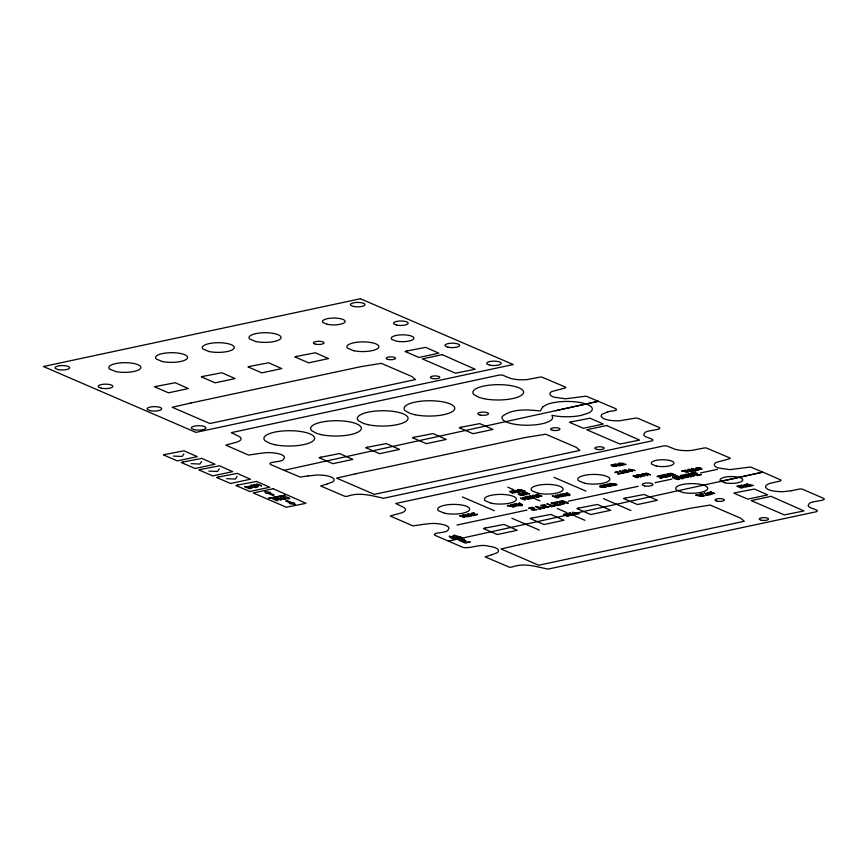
<?xml version="1.0" encoding="UTF-8"?>
<svg xmlns="http://www.w3.org/2000/svg" width="868" height="868" viewBox="0 0 868 868"><rect width="100%" height="100%" fill="white"/><g stroke="black" fill="none" stroke-linecap="round" stroke-linejoin="round"><path stroke-width="1.3" d="M686.794 476.868L684.505 477.248L681.705 475.924L683.8 475.545L686.794 476.868L685.59 476.174M514.767 492.243L513.368 492.59L510.926 491.581L512.511 491.255L514.767 492.243L513.476 491.559M700.693 468.98L699.304 469.328L696.863 468.319L698.436 467.993L700.693 468.98L699.413 468.297M616.096 465.801L614.707 466.149L612.265 465.139L613.85 464.814L616.096 465.801L614.815 465.118M515.69 503.852L518.554 504.362A8.018 2.43 -0.2 0 0 518.945 504.275C516.514 500.966 527.418 506.196 519.954 505.664L515.711 503.646M552.308 496.019L555.173 496.518A7.573 2.289 -0.2 0 0 555.563 496.431C553.133 493.132 564.037 498.362 556.572 497.831L552.33 495.812M563.18 493.697L566.045 494.196A7.573 2.289 -0.2 0 0 566.435 494.109C563.961 490.789 574.931 496.051 567.444 495.509L563.202 493.491M508.474 505.773L513.693 506.934L508.453 505.263A3.212 0.977 -0.2 0 0 507.769 505.404L507.346 505.914L508.474 505.86M663.467 477.324C656.87 480.492 661.893 474.698 658.367 476.554M621.282 473.234C614.62 476.38 619.763 470.597 616.161 472.452M705.771 495.346C698.783 498.069 705.044 492.688 699.478 494.706A9.635 2.919 -0.2 0 1 699.369 494.576L699.369 494.434A2.919 0.879 -0.2 0 1 699.641 494.196L701.724 493.838A2.311 0.694 -0.2 0 1 702.559 493.892C704.274 495.454 701.344 495.997 705.673 495.205M622.085 465.194L619.275 465.866L614.772 463.924L619.448 464.293L618.298 464.847L619.557 465.4L622.03 465.107M515.863 506.467L514.214 505.143L518.836 505.762L514.594 503.982L513.769 504.199L516.015 505.198L512.695 504.341L513.78 505.686L510.46 504.883L514.464 506.641L515.679 506.272M564.07 503.841C562.41 505.23 558.428 502.67 556.985 501.758C566.337 503.516 556.529 501.487 560.24 501.172C570.743 504.048 557.213 500.359 562.724 500.717C578.392 506.749 555.845 499.892 563.864 503.711M679.503 479.19C678.234 480.72 670.042 476.977 673.221 476.901C682.432 480.384 671.289 475.827 675.89 476.554C689.214 480.264 665.702 472.029 683.463 478.344C681.185 480.232 673.742 474.525 679.264 479.027M670.573 476.055L668.924 474.742L673.557 475.414L669.304 473.57L668.49 473.722L670.736 474.785L667.025 473.971L668.49 475.273L665.213 474.395L669.174 476.239L670.389 475.859M472.463 513.672L471.313 513.802A9.678 2.929 -0.2 0 1 471.129 513.628L471.14 513.487A2.908 0.879 -0.2 0 1 471.411 513.248L473.483 512.89A2.311 0.694 -0.2 0 1 474.329 512.945C476.163 514.464 472.745 515.115 477.443 514.257M569.896 515.397C563.332 518.294 568.79 512.804 563.69 514.865A9.754 2.951 -0.2 0 1 563.516 514.691L563.516 514.55A2.919 0.879 -0.2 0 1 563.799 514.312L564.482 514.095A2.061 0.618 -0.2 0 1 565.274 513.975L565.871 513.954A2.311 0.694 -0.2 0 1 566.717 514.008C568.649 515.473 565.111 516.2 569.831 515.321M658.389 476.597L657.282 476.738A9.711 2.94 -0.2 0 1 657.065 476.543L657.065 476.413A2.908 0.879 -0.2 0 1 657.336 476.163L659.42 475.816A2.311 0.694 -0.2 0 1 660.255 475.859C662.067 477.422 658.855 478.008 663.369 477.183M530.391 508.507L532.8 508.127L531.27 509.505L532.833 510.21L537.14 509.505L533.115 509.624L534.645 508.279L532.887 507.454A3.071 0.933 -0.2 0 0 531.769 507.379L529.013 507.856A3.863 1.172 -0.2 0 0 528.645 508.171L528.634 508.366A12.792 3.863 -0.2 0 0 528.786 508.539L530.348 508.355M542.543 505.914L540.948 505.935A12.792 3.863 -0.2 0 1 540.797 505.762L540.797 505.577A3.863 1.172 -0.2 0 1 541.165 505.252L543.921 504.785A3.071 0.933 -0.2 0 1 545.05 504.851C548.185 505.23 543.021 508.247 547.686 506.901M566.815 515.375L567.455 515.776M660.364 477.226L661.004 477.628M621.184 473.093C616.215 473.961 620.099 473.19 618.07 471.769A2.311 0.694 -0.2 0 0 617.235 471.725L615.162 472.073A2.908 0.879 -0.2 0 0 614.88 472.322L614.88 472.452A9.407 2.843 -0.2 0 0 614.989 472.583L616.193 472.572M702.57 495.357L703.308 495.661M611.495 485.31C609.336 486.688 610.551 484.735 609.564 484.062A2.3 0.694 -0.2 0 0 608.598 483.997L608.012 484.019A2.061 0.629 -0.2 0 0 607.209 484.127L606.526 484.355A2.919 0.879 -0.2 0 0 606.255 484.594L606.244 484.735A9.656 2.919 -0.2 0 0 606.363 484.865L609.173 484.463L608.229 485.592L609.911 486.178L612.645 485.592L611.864 485.245M183.875 453.856L182.128 456.47L173.426 456.091M201.647 461.44L199.9 464.054L191.21 463.675M219.3 468.861L217.553 471.476L208.852 471.096M237.083 476.445L235.326 479.06L226.635 478.68M464.716 517.404L463.968 515.961L467.309 516.785L463.197 515.006L462.21 515.212L462.98 516.568L459.628 515.744L464.369 517.512M520.746 491.635L517.936 492.297L513.444 490.431L518.12 490.735L516.959 491.277L518.218 491.83L520.583 491.494M524.717 490.821L522.221 490.973L520.963 490.42L522.113 489.877L517.436 489.509L521.939 491.44L524.749 490.735M473.711 515.549L468.601 513.845L467.516 514.03L469.338 515.266L465.031 514.54L468.275 516.601L469.262 516.438L467.407 515.234L470.673 516.135L471.606 515.896L469.913 514.735L473.375 515.635M566.251 495.769L561.129 494.055L560.044 494.25L561.867 495.487L557.56 494.76L560.804 496.811L561.791 496.648L559.936 495.444L563.202 496.344L564.135 496.149L562.442 494.955L565.903 495.856M745.124 484.604L743.963 484.669L744.646 485.744A7.845 2.376 -0.2 0 1 744.256 485.83L741.294 485.19L745.655 487.143L748.498 486.351L745.753 485.548L745.156 484.615L745.558 485.223M526.898 494.695L526.268 493.187L529.621 494.011L525.422 492.221L524.532 492.395L525.292 493.794L521.939 492.97L526.681 494.738M534.731 497.809L534.102 496.312L537.455 497.136L533.343 495.357L532.355 495.519L533.115 496.919L529.773 496.095L534.406 497.874M647.832 475.534L647.202 474.026L650.544 474.85L646.443 473.071L645.445 473.277L646.215 474.633L642.862 473.819L647.506 475.599M712.064 494.293L711.435 492.796L714.787 493.621L710.675 491.841L709.688 492.004L710.458 493.404L707.105 492.579L711.749 494.359M638.023 474.937L644.642 476.206L642.027 474.004L640.28 474.959L637.893 474.839L638.414 475.046M684.928 470.13L685.134 470.749L681.63 470.999L688.324 472.3L685.319 470.076M520.366 498.004L524.359 499.946L525.574 499.686L523.914 498.416L528.547 499.1L524.294 497.245L523.469 497.429L525.726 498.46L522.395 497.603L523.48 498.948L520.583 498.362M633.108 475.805L636.222 476.749L634.768 475.447L638.468 476.261L636.222 475.263L637.047 475.046L641.289 476.89L636.656 476.206L638.316 477.487L637.101 477.747L633.325 476.163M557.191 501.671L557.495 502.149M672.581 476.999L672.884 477.465M696.635 495.465L702.006 496.42L696.776 494.738A3.212 0.977 -0.2 0 0 696.082 494.879L695.669 495.389L697.102 495.085M610.095 483.454L614.251 485.494L617.018 484.724L616.443 484.203A2.615 0.792 -0.2 0 0 615.499 483.964L609.889 483.584L610.54 483.91M604.063 484.756L609.021 486.503L603.987 484.973M670.465 473.244L675.413 474.991L670.389 473.461M607.915 411.833L601.698 414.437L601.047 416.358L602.956 418.257A16.449 4.969 -0.2 0 0 619.448 420.785L635.582 418.116A2.712 0.814 -0.2 0 1 638.349 418.495L657.77 426.861C666.32 430.116 645.77 429.812 644.685 432.958L643.687 434.738C644.089 437.852 656.219 438.839 652.085 440.846L383.602 498.254C371.949 495.78 359.623 491.939 347.634 496.192A2.691 0.814 -0.2 0 1 344.835 496.301L320.683 486.004L327.03 483.986M327.193 483.943L332.574 482A16.481 4.98 -0.2 0 0 324.241 475.349L318.003 474.959L308.227 475.903M491.613 554.793L496.984 552.851A16.481 4.98 -0.2 0 0 488.662 546.2C479.95 543.585 471.552 548.684 463.197 547.491L434.803 535.252C431.624 532.192 446.879 533.31 448.072 530.012L448.951 528.102A16.481 4.98 -0.2 0 0 431.103 523.48L423.269 524.359M258.642 453.563L248.552 455.06L225.799 445.143L237.279 441.986A16.394 4.958 -0.2 0 0 239.101 436.441L231.289 432.655L499.36 375.041L502.366 375.052L509.896 378.155A16.394 4.958 -0.2 0 0 527.711 379.5L539.115 377.265A2.712 0.825 -0.2 0 1 541.979 377.157L565.144 386.954A2.712 0.825 -0.2 0 1 565.404 387.877L551.701 391.587A16.449 4.969 -0.2 0 0 553.979 397.153L565.404 398.792L586.15 396.166L615.683 408.665C619.622 411.117 608.978 410.922 607.98 411.823M423.107 524.402L412.962 525.899L390.209 515.993L401.7 512.836A16.394 4.958 -0.2 0 0 403.511 507.292L395.71 503.505L663.77 445.892L666.776 445.902L674.306 448.995A16.394 4.958 -0.2 0 0 692.121 450.351L703.525 448.116A2.712 0.825 -0.2 0 1 706.389 448.007L729.554 457.805A2.712 0.825 -0.2 0 1 729.825 458.716L716.111 462.438A16.449 4.969 -0.2 0 0 718.4 467.993L729.814 469.642L750.56 467.017L762.798 472.127L448.452 541.155M258.859 453.508L266.693 452.629A16.481 4.98 -0.2 0 1 284.52 457.252L283.652 459.172C282.588 462.481 267.246 461.331 270.393 464.413L284.031 470.304L598.399 401.287L555.303 410.748M719.724 481.599L762.842 472.149L781.178 480.123L780.256 480.991L769.178 483.563L766.108 485.288L765.467 487.208L767.377 489.107A16.449 4.969 -0.2 0 0 783.869 491.624L791.16 490.756M308.205 475.903L300.198 477.085L284.053 470.315M456.991 525.031L526.995 510.069M568.236 501.248L638.24 486.286M654.949 482.716L671.908 479.082M700.552 472.962L717.51 469.338M791.312 490.724L800.003 488.966A2.712 0.814 -0.2 0 1 802.759 489.346L822.18 497.711C830.73 500.966 810.267 500.641 809.095 503.798L808.108 505.577C808.509 508.702 820.629 509.69 816.506 511.697L548.023 569.104C536.381 566.782 524.185 562.475 512.044 567.043A2.691 0.814 -0.2 0 1 509.245 567.14L485.103 556.844L491.44 554.826M643.264 473.635L644.132 473.733M522.341 492.796L523.198 492.894M530.174 495.921L531.032 496.019M460.029 515.57L460.897 515.668M707.507 492.406L708.364 492.503M610.356 483.4L611.322 483.574M623.267 463.414L618.775 463.067L623.278 465.009L626.088 464.337L622.302 463.989L623.625 463.49M538.54 496.984L539.397 496.789L536.218 495.14L541.979 496.225L538.106 494.662L534.97 495.14L538.54 496.984L538.008 496.811M693.304 471.183C696.613 470.879 686.165 467.646 687.716 470.467C699.337 475.165 680.36 465.997 693.196 471.161M533.343 495.357L534.004 495.606M463.111 514.995L463.87 515.256M618.819 473.537L618.081 473.244M610.182 485.809L609.466 485.57M475.067 514.713L474.34 514.409M613.85 466.452L617.267 466.094A2.398 0.727 -0.2 0 0 617.332 465.704L614.132 464.445L611.137 464.912A2.647 0.803 -0.2 0 0 611.105 465.281L613.85 466.452L611.94 465.812M683.8 477.736L688.357 477.259A3.19 0.966 -0.2 0 0 688.443 476.738C686.241 473.809 674.501 475.056 683.8 477.736L680.545 476.499M512.511 492.894L515.939 492.536A2.398 0.727 -0.2 0 0 516.004 492.145L512.804 490.876L509.798 491.353A2.647 0.803 -0.2 0 0 509.776 491.722L512.511 492.894L511.078 492.449M525.574 492.243L526.171 492.481M710.675 491.841L711.337 492.091M521.332 493.838C514.908 493.784 527.711 496.637 521.646 493.946M698.436 467.993L699.022 468.156M613.85 464.814L614.435 464.977M512.511 491.255L513.096 491.418M698.013 469.534L701.865 469.273A2.398 0.727 -0.2 0 0 701.93 468.883L698.935 467.646L695.8 468.026A2.647 0.803 -0.2 0 0 695.702 468.46L698.013 469.534L696.537 468.98M520.648 495.324L524.489 495.064A2.398 0.727 -0.2 0 0 524.554 494.673L521.559 493.436L518.424 493.816A2.637 0.803 -0.2 0 0 518.326 494.25L520.16 495.172M353.493 306.458L350.715 305.319A7.335 2.213 -0.2 0 1 357.703 302.411A7.335 2.213 -0.2 0 1 364.712 305.276A7.335 2.213 -0.2 0 1 353.504 306.458M552.601 430.3L551.744 430.072A4.665 1.411 -0.2 0 1 552.666 427.967A4.665 1.411 -0.2 0 1 559.437 428.477A4.665 1.411 -0.2 0 1 556.909 430.452A4.655 1.411 -0.2 0 1 555.802 430.539A4.665 1.411 -0.2 0 1 552.601 430.3M596.815 449.353L595.047 448.626A4.665 1.411 -0.2 0 1 598.009 446.857A4.665 1.411 -0.2 0 1 603.9 447.704A4.665 1.411 -0.2 0 1 601.123 449.505A4.655 1.411 -0.2 0 1 600.016 449.591A4.665 1.411 -0.2 0 1 596.815 449.353M368.151 424.712L363.497 423.454L358.538 420.785A25.346 7.66 -0.2 0 1 372.676 411.389A25.346 7.66 -0.2 0 1 404.857 414.6A25.346 7.66 -0.2 0 1 397.197 424.636A25.259 7.638 -0.2 0 1 385.522 426.004A25.346 7.66 -0.2 0 1 368.184 424.723M150.197 410.673L147.408 409.533A7.335 2.213 -0.2 0 1 154.395 406.625A7.335 2.213 -0.2 0 1 161.405 409.49A7.335 2.213 -0.2 0 1 150.207 410.673M274.7 444.698L270.056 443.429L265.087 440.76A25.346 7.66 -0.2 0 1 279.225 431.363A25.346 7.66 -0.2 0 1 311.406 434.575A25.346 7.66 -0.2 0 1 303.746 444.611A25.259 7.638 -0.2 0 1 292.082 445.978A25.346 7.66 -0.2 0 1 274.744 444.698M194.41 429.725L191.622 428.586A7.335 2.213 -0.2 0 1 198.62 425.678A7.335 2.213 -0.2 0 1 205.618 428.542A7.335 2.213 -0.2 0 1 194.421 429.725M513.834 491.104L515.158 491.646M699.771 467.852L701.094 468.384M685.568 475.36L687.326 476.076M615.173 464.673L616.497 465.215M522.395 493.632L523.719 494.174M522.037 494.087L523.285 494.717M553.979 477.324L585.965 491.104M603.52 498.677L630.938 510.493M535.014 498.785L539.95 500.912M574.952 515.993L584.934 520.301M507.769 487.187L513.606 489.704M557.321 508.539L566.739 512.597M462.329 496.919L494.326 510.699M511.881 518.261L539.299 530.077M549.205 506.619L547.665 506.803M391.75 339.323L396.058 341.081A11.338 3.429 -0.2 0 0 413.385 339.247A11.338 3.429 -0.2 0 0 402.557 334.82A11.338 3.429 -0.2 0 0 391.761 339.323M556.062 495.313L556.475 495.921M542.522 505.784L544.952 505.523L543.433 506.912L544.985 507.617L549.26 506.695M519.476 503.158L520.051 504.069M472.42 513.617C476.065 511.675 470.76 517.719 477.509 514.333M566.956 493.002L567.346 493.588M606.331 486.796C594.981 489.368 600.396 482.282 606.331 486.796M694.335 475.697L690.668 476.988L684.906 474.503L689.941 473.852L694.335 475.697M248.139 486.926L244.57 486.633L249.138 488.586C256.646 488.586 246.599 484.811 248.139 486.926M449.342 536.261C449.581 538.637 460.149 541.176 452.814 537.281L457.61 538.594L458.977 538.301L456.492 536.554L462.21 537.661L454.561 535.241L452.977 535.523L455.657 537.335L449.342 536.261M741.934 486.427L743.963 487.263L741.261 488.109L736.758 486.167L740.404 485.646L741.934 486.427M627.629 470.695L629.658 471.519L626.956 472.376L622.454 470.434L626.099 469.913L627.629 470.695M574.855 514.659L571.73 515.44L567.205 513.52C576.623 511.719 563.983 514.366 572.066 513.758C569.202 515.625 572.576 514.518 574.855 514.659M668.393 476.51L665.279 477.291L660.743 475.371C670.139 473.581 657.553 476.228 665.615 475.621C662.707 477.487 666.136 476.369 668.393 476.51M470.011 541.947L465.432 543.097L458.792 540.276C473.592 537.617 453.194 541.35 465.932 540.634C461.733 543.368 466.68 541.751 470.011 541.947M532.952 498.145L529.827 498.926L525.292 497.006C534.721 495.205 522.08 497.852 530.164 497.245C527.299 499.111 530.673 498.004 532.952 498.145M701.29 474.612L697.134 475.653L691.112 473.093C703.601 470.716 686.87 474.243 697.579 473.429C693.38 475.924 698.621 474.351 701.29 474.612M561.216 504.568L557.061 505.621L551.039 503.049C563.538 500.673 546.797 504.199 557.516 503.386C553.307 505.881 558.558 504.308 561.216 504.568M250.906 487.588L248.15 487.566L250.906 487.588M626.653 470.63L624.19 470.51L626.653 470.63M740.957 486.362L738.494 486.243L740.957 486.362M628.432 471.552L626.078 471.335L627.727 471.161A2.311 0.694 -0.2 0 1 628.172 471.302L628.432 471.552M742.737 487.284L740.382 487.078L742.031 486.894A2.3 0.694 -0.2 0 1 742.476 487.035L742.726 487.328M632.164 471.161L630.971 471.248L628.486 469.132L635.094 470.532L631.752 470.293L632.164 471.161M540.417 509.028L538.833 509.158L537.802 507.487L535.469 506.424L544.323 508.203L539.874 507.889L540.417 509.028M542.652 407.027L540.297 410.955C527.755 409.696 512.977 408.264 502.366 416.314A25.335 7.66 -0.2 0 0 524.923 425.211A25.335 7.66 -0.2 0 0 552.645 417.584L551.907 415.305L555.737 416A25.356 7.671 -0.2 0 0 568.638 416.749A25.226 7.628 -0.2 0 0 581.462 415.338L589.046 412.799A25.356 7.671 -0.2 0 0 580.779 402.622A25.356 7.671 -0.2 0 0 546.601 404.607L542.652 407.027M605.072 486.905C603.748 488.087 599.213 485.483 602.349 485.744A3.797 1.15 -0.2 0 1 602.707 485.787L604.866 486.612A1.855 0.564 -0.2 0 1 605.018 486.753L605.072 486.905M692.664 475.848C684.809 476.163 687.857 472.42 692.382 475.447A2.463 0.738 -0.2 0 1 692.577 475.631L692.642 475.903M547.111 503.852L551.972 506.12C546.612 507.932 560.837 504.775 553.404 505.816L547.111 503.852M572.696 512.304L576.363 514.008L575.473 514.507L579.292 513.747L572.696 512.304M691.991 468.666L695.648 470.369L694.769 470.857L698.577 470.109L691.991 468.666M746.773 484.008L750.429 485.711L749.551 486.199L753.359 485.451L746.773 484.008M619.622 471.02L623.278 472.724L622.399 473.212L626.208 472.463L619.622 471.02M704.111 493.132L707.767 494.847L706.888 495.335L710.697 494.576L704.111 493.132M521.559 504.807L519.205 504.688L521.559 504.807M747.261 486.275L744.885 486.123L747.261 486.275M569.05 494.641L566.695 494.532L569.05 494.641M558.178 496.973L555.824 496.854L558.178 496.973M285.409 495.129L268.592 498.319L285.409 495.129M615.77 484.68L613.47 484.496L615.477 484.442A2.268 0.684 -0.2 0 1 615.716 484.561L615.77 484.68M156.316 386.379L154.612 386.846L168.479 392.824L188.389 388.56L175.195 382.734L156.316 386.379M203.036 376.386L201.333 376.853L215.199 382.831L235.109 378.578L221.915 372.741L203.036 376.386M249.68 366.415L247.977 366.882L261.843 372.86L281.753 368.596L268.559 362.77L249.68 366.415M296.476 356.412L294.784 356.878L308.65 362.846L328.56 358.592L315.355 352.766L296.476 356.412M406.788 351.008L405.085 351.475L418.951 357.453L438.861 353.189L425.667 347.363L406.788 351.008M165.17 454.452L163.466 454.919L177.332 460.897L197.242 456.644L184.049 450.807L165.17 454.452M182.942 462.036L181.238 462.503L195.116 468.481L215.025 464.217L201.821 458.391L182.942 462.036M200.595 469.469L198.891 469.935L212.758 475.903L232.667 471.649L219.474 465.812L200.595 469.469M218.367 477.042L216.664 477.509L230.541 483.487L250.451 479.234L237.246 473.396L218.367 477.042M320.726 457.23L319.023 457.686L332.9 463.664L352.809 459.411L339.605 453.573L320.726 457.23M367.446 447.237L365.754 447.704L379.62 453.682L399.53 449.418L386.325 443.591L367.446 447.237M237.648 485.06L235.944 485.527L249.81 491.505L269.72 487.241L256.527 481.414L237.648 485.06M414.177 437.244L412.474 437.711L426.34 443.689L446.25 439.436L433.056 433.599L414.177 437.244M460.897 427.262L459.194 427.718L473.06 433.696L492.97 429.443L479.776 423.606L460.897 427.262M571.198 421.859L569.495 422.325L583.372 428.293L603.282 424.04L590.077 418.202L571.198 421.859M485.147 528.069L483.443 528.536L497.31 534.514L517.219 530.261L504.026 524.424L485.147 528.069M531.867 518.087L530.164 518.554L544.03 524.522L563.94 520.268L550.746 514.431L531.867 518.087M578.587 508.095L576.884 508.561L590.761 514.54L610.671 510.276L597.466 504.449L578.587 508.095M625.307 498.102L623.615 498.568L637.481 504.547L657.391 500.293L644.186 494.456L625.307 498.102M735.619 492.699L733.916 493.165L747.782 499.143L767.692 494.89L754.498 489.053L735.619 492.699M190.949 402.991L172.189 407.287L209.872 423.519L415.468 379.566L411.844 376.506L381.323 363.345L360.502 366.741L190.949 402.991M355.359 473.841L336.6 478.127L374.292 494.369L579.889 450.416L576.265 447.346L545.744 434.195L524.912 437.591L355.359 473.841M519.78 544.692L501.02 548.977L538.702 565.22L744.299 521.267L740.675 518.196L710.154 505.046L689.333 508.442L519.78 544.692M360.426 298.744L43.4 366.513L195.908 432.383L513.216 364.538L360.426 298.744M442.246 354.654L422.336 358.907L455.505 373.197L475.154 369.247L442.246 354.654M251.34 485.19L250.385 485.396C251.503 488.456 264.197 488.076 251.34 485.19M254.237 484.572L253.358 484.756C263.622 489.812 253.337 483.009 261.648 485.917L257.091 483.953L256.19 484.149L257.21 485.841L254.237 484.572M273.116 488.706L253.206 492.959L286.364 507.248L306.013 503.299L273.116 488.706M264.653 491.364L265.977 493.436L267.767 493.241L272.639 495.335L274.169 495.01L269.102 492.774L270.523 492.471L264.653 491.364M606.667 425.504L586.757 429.758L619.926 444.047L639.564 440.087L606.667 425.504M273.68 498.612L272.802 498.807C283.066 503.863 272.78 497.06 281.091 499.968L276.534 498.004L275.633 498.199L276.653 499.892L273.68 498.612M278.205 497.646L277.066 497.896C282.458 499.263 281.449 499.675 285.854 498.948L282.176 498.297C280.299 494.858 281.232 500.022 278.205 497.646M283.955 496.42L283.011 496.626C284.129 499.697 296.823 499.306 283.955 496.42M287.221 500.63L285.68 500.966L290.758 503.201L289.337 503.505L295.315 504.579L293.872 502.539L292.462 502.843L287.221 500.63M642.005 475.013L641.018 475.23L642.96 475.751L642.005 475.013M685.687 471.118L684.7 471.324L686.642 471.845L685.687 471.118M771.077 496.344L751.167 500.608L784.336 514.898L803.985 510.937L771.077 496.344M396.643 325.055L393.855 323.916A7.335 2.213 -0.2 0 1 399.096 321.073A7.335 2.213 -0.2 0 1 408.079 322.809A7.335 2.213 -0.2 0 1 401.667 325.424A7.356 2.224 -0.2 0 1 396.633 325.055M448.094 347.222L445.317 346.082A7.335 2.213 -0.2 0 1 452.304 343.175A7.335 2.213 -0.2 0 1 459.302 346.039A7.335 2.213 -0.2 0 1 448.105 347.222M489.758 365.178L486.981 364.039A7.335 2.224 -0.2 0 1 493.968 361.131A7.335 2.224 -0.2 0 1 500.977 363.996A7.335 2.224 -0.2 0 1 489.769 365.178M327.29 324.296L322.994 322.538A11.338 3.429 -0.2 0 1 333.8 318.046A11.338 3.429 -0.2 0 1 344.629 322.462A11.338 3.429 -0.2 0 1 327.312 324.306M388.18 359.45L387.323 359.222A4.665 1.411 -0.2 0 1 388.256 357.128A4.665 1.411 -0.2 0 1 395.016 357.627A4.665 1.411 -0.2 0 1 392.488 359.602A4.655 1.411 -0.2 0 1 391.381 359.688A4.665 1.411 -0.2 0 1 388.191 359.45M353.71 350.726L347.634 348.242A16.004 4.839 -0.2 0 1 362.878 341.894A16.004 4.839 -0.2 0 1 378.166 348.133A16.004 4.839 -0.2 0 1 353.732 350.726M315.637 344.205L314.661 343.945A5.338 1.617 -0.2 0 1 317.276 341.33A5.338 1.617 -0.2 0 1 323.959 343.131A5.338 1.617 -0.2 0 1 315.648 344.205M432.394 378.502L430.626 377.775A4.665 1.411 -0.2 0 1 433.599 376.007A4.665 1.411 -0.2 0 1 439.479 376.853A4.665 1.411 -0.2 0 1 436.702 378.654A4.655 1.411 -0.2 0 1 435.595 378.741A4.665 1.411 -0.2 0 1 432.405 378.502M483.671 398.64L479.017 397.381L474.058 394.712A25.346 7.66 -0.2 0 1 488.196 385.316A25.346 7.66 -0.2 0 1 520.377 388.528A25.346 7.66 -0.2 0 1 512.706 398.564A25.259 7.638 -0.2 0 1 501.042 399.931A25.346 7.66 -0.2 0 1 483.704 398.651M255.821 341.547L249.745 339.062A16.004 4.839 -0.2 0 1 261.192 332.867A16.004 4.839 -0.2 0 1 280.776 336.654A16.004 4.839 -0.2 0 1 266.791 342.361A16.058 4.85 -0.2 0 1 255.821 341.547M480.134 415.034L479.158 414.774A5.338 1.617 -0.2 0 1 480.21 412.376A5.338 1.617 -0.2 0 1 487.946 412.951A5.338 1.617 -0.2 0 1 485.06 415.208A5.317 1.606 -0.2 0 1 483.791 415.305A5.338 1.617 -0.2 0 1 480.134 415.034M724.889 482.771L720.581 481.013A11.338 3.429 -0.2 0 1 726.907 476.814A11.338 3.429 -0.2 0 1 741.305 478.246A11.338 3.429 -0.2 0 1 737.876 482.738A11.295 3.418 -0.2 0 1 732.657 483.346A11.338 3.429 -0.2 0 1 724.899 482.782M656.121 465.997L651.825 464.239A11.338 3.429 -0.2 0 1 662.631 459.736A11.338 3.429 -0.2 0 1 673.46 464.163A11.338 3.429 -0.2 0 1 656.143 465.997M209.101 351.54L203.025 349.055A16.004 4.839 -0.2 0 1 218.28 342.708A16.004 4.839 -0.2 0 1 233.557 348.947A16.004 4.839 -0.2 0 1 209.123 351.54M414.871 414.73L410.217 413.461L405.258 410.792A25.346 7.66 -0.2 0 1 419.396 401.396A25.346 7.66 -0.2 0 1 451.577 404.607A25.346 7.66 -0.2 0 1 443.917 414.644A25.259 7.638 -0.2 0 1 432.253 416.011A25.346 7.66 -0.2 0 1 414.915 414.73M717.011 501.151L715.243 500.424A4.665 1.411 -0.2 0 1 718.216 498.644A4.665 1.411 -0.2 0 1 724.096 499.501A4.665 1.411 -0.2 0 1 721.319 501.303A4.655 1.411 -0.2 0 1 720.212 501.389A4.665 1.411 -0.2 0 1 717.022 501.151M682.541 492.416L676.465 489.932A16.004 4.839 -0.2 0 1 691.709 483.584A16.004 4.839 -0.2 0 1 706.997 489.834A16.004 4.839 -0.2 0 1 682.563 492.427M644.555 485.885L642.526 485.06A5.338 1.617 -0.2 0 1 647.604 482.944A5.338 1.617 -0.2 0 1 652.703 485.017A5.338 1.617 -0.2 0 1 644.555 485.885M761.225 520.203L759.457 519.476A4.665 1.411 -0.2 0 1 762.43 517.697A4.665 1.411 -0.2 0 1 768.31 518.554A4.665 1.411 -0.2 0 1 765.533 520.355A4.655 1.411 -0.2 0 1 764.426 520.442A4.665 1.411 -0.2 0 1 761.236 520.203M162.37 361.533L156.305 359.048A16.004 4.839 -0.2 0 1 171.549 352.69A16.004 4.839 -0.2 0 1 186.837 358.94A16.004 4.839 -0.2 0 1 162.403 361.533M584.652 483.248L578.576 480.764A16.004 4.839 -0.2 0 1 590.023 474.568A16.004 4.839 -0.2 0 1 609.607 478.355A16.004 4.839 -0.2 0 1 595.622 484.062A16.058 4.85 -0.2 0 1 584.652 483.248M115.65 371.515L109.574 369.03A16.004 4.839 -0.2 0 1 124.829 362.683A16.004 4.839 -0.2 0 1 140.117 368.933A16.004 4.839 -0.2 0 1 115.672 371.526M537.932 493.23L531.856 490.745A16.004 4.839 -0.2 0 1 543.292 484.55A16.004 4.839 -0.2 0 1 562.876 488.348A16.004 4.839 -0.2 0 1 548.891 494.044A16.058 4.85 -0.2 0 1 537.932 493.23M321.431 434.705L316.777 433.447L311.818 430.778A25.346 7.66 -0.2 0 1 325.956 421.381A25.346 7.66 -0.2 0 1 358.137 424.582A25.346 7.66 -0.2 0 1 350.466 434.629A25.259 7.638 -0.2 0 1 338.802 435.986A25.346 7.66 -0.2 0 1 321.464 434.705M58.145 369.605L55.357 368.466A7.335 2.213 -0.2 0 1 62.355 365.558A7.335 2.213 -0.2 0 1 69.353 368.423A7.335 2.213 -0.2 0 1 58.156 369.605M101.285 388.202L98.496 387.063A7.335 2.213 -0.2 0 1 102.598 384.34A7.335 2.213 -0.2 0 1 111.907 385.273A7.335 2.213 -0.2 0 1 109.693 388.18A7.313 2.213 -0.2 0 1 106.319 388.571A7.335 2.213 -0.2 0 1 101.296 388.202M491.201 503.223L485.136 500.738A16.004 4.839 -0.2 0 1 500.38 494.391A16.004 4.839 -0.2 0 1 515.668 500.63A16.004 4.839 -0.2 0 1 491.234 503.223M444.481 513.216L438.405 510.731A16.004 4.839 -0.2 0 1 453.66 504.384A16.004 4.839 -0.2 0 1 468.948 510.623A16.004 4.839 -0.2 0 1 444.503 513.216"/></g></svg>
